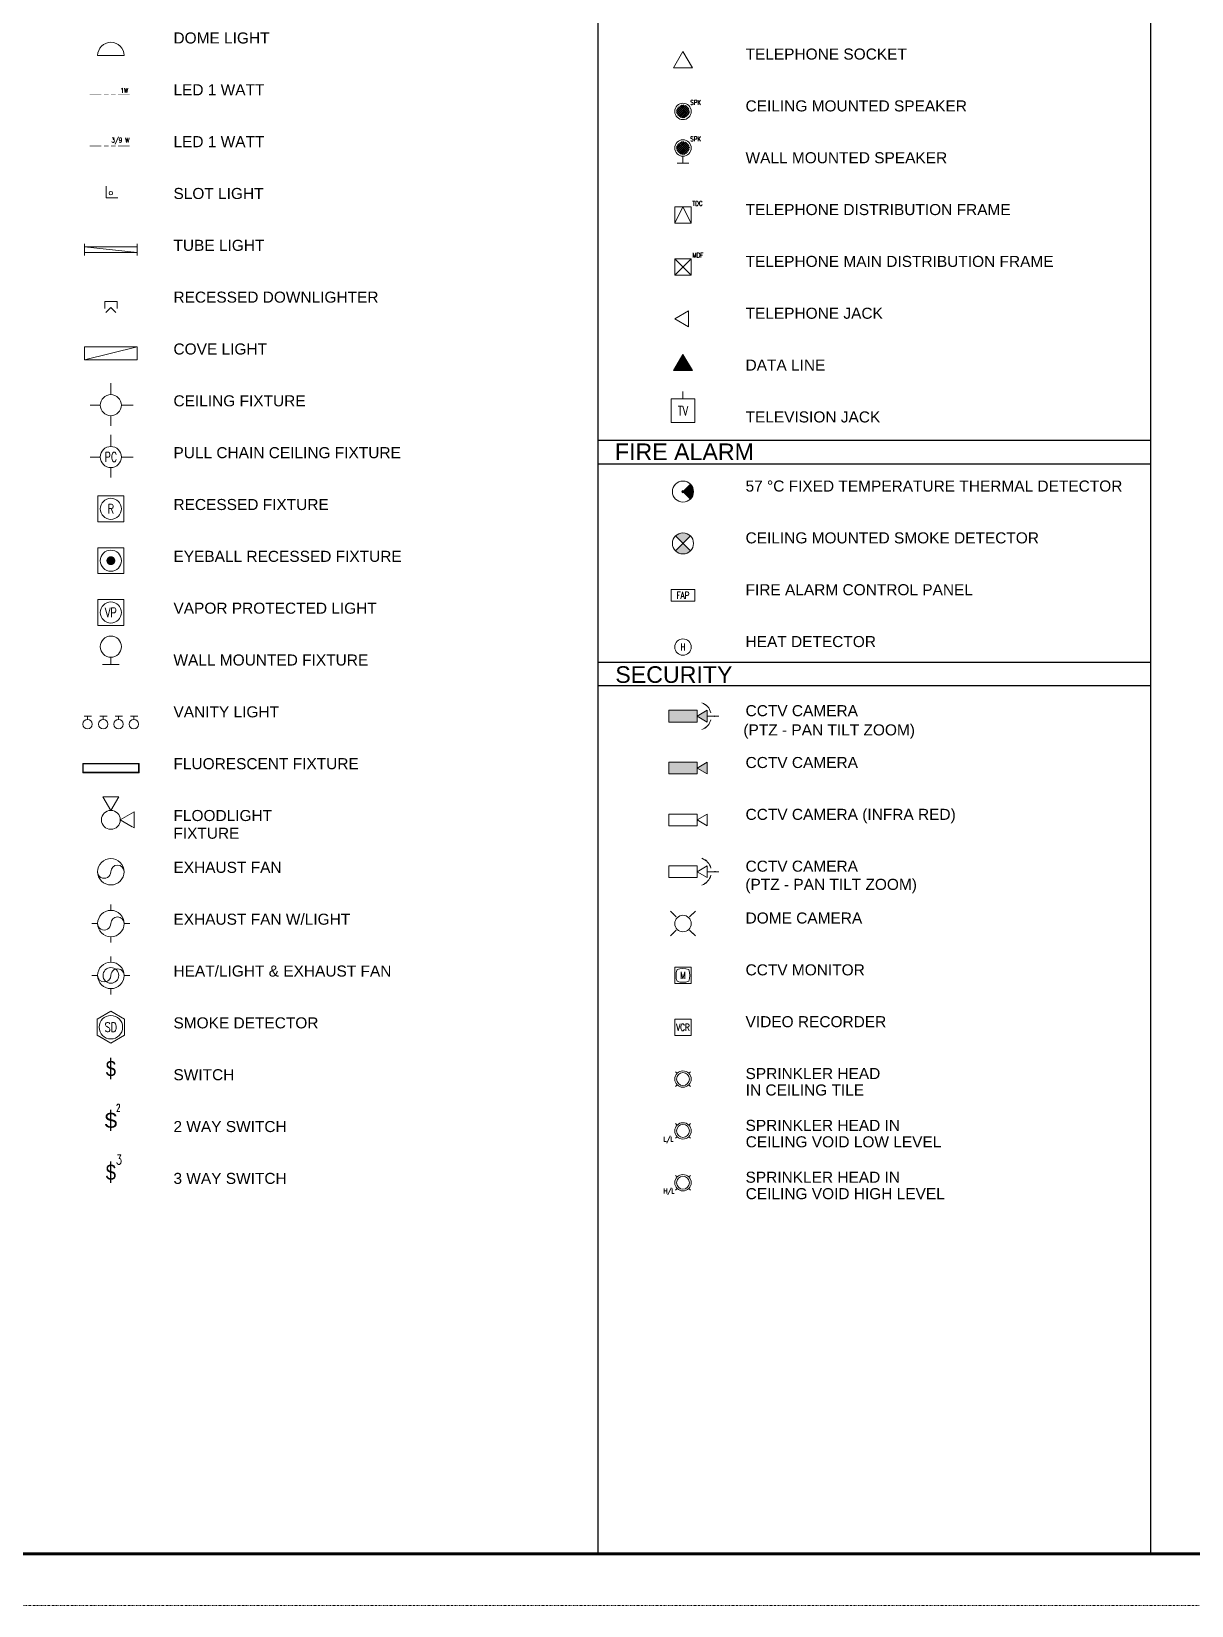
# Paper-space layout 'Symbols A0' of a CAD drawing. Header units: millimetres. Extents: x 0 to 1183, y 0 to 902.
# Drawn here: x 368 to 703.8, y 0 to 455.5 of the extents above; entities that cross this region are included whole.
import ezdxf
from ezdxf.enums import TextEntityAlignment as Align

# ---------------------------------------------------------------- set-up
doc = ezdxf.new("R2010")
doc.units = ezdxf.units.MM
doc.linetypes.add('DASHDOT', pattern=[1, 0.5, -0.25, 0, -0.25])
for name, color, linetype, lineweight in [('E-CCTV', 8, 'Continuous', 5), ('E-CCTV-IDEN', 4, 'Continuous', 5), ('E-COMM', 255, 'Continuous', 5), ('E-COMM-IDEN', 4, 'Continuous', 5), ('E-LITE', 24, 'Continuous', 5), ('E-LITE-IDEN', 4, 'Continuous', 5), ('F-FIRE', 6, 'Continuous', 9), ('F-FIRE-IDEN', 4, 'Continuous', 9), ('F-SPRN', 255, 'Continuous', 9), ('G-ANNO-TEXT', 3, 'Continuous', 15), ('G-ANNO-TTLB', 7, 'Continuous', 50), ('G-PAPR-MEDM', 6, 'Continuous', 30), ('G-PAPR-THCK', 4, 'Continuous', 100)]:
    doc.layers.add(name, color=color, linetype=linetype, lineweight=lineweight)
doc.layers.add('G-ANNO-REFR', color=253, linetype='DASHDOT', lineweight=5, plot=False)
doc.styles.add('Arial_Symbol', font='arial.ttf')
doc.styles.add('LARGE', font='arial.ttf', dxfattribs={"height": 4.8})
doc.styles.add('Medium text', font='arial.ttf', dxfattribs={"height": 3.2})
doc.styles.add('NOTES', font='arial.ttf', dxfattribs={"height": 2})
doc.styles.add('NOTES_ROMANS', font='romans.shx', dxfattribs={"width": 0.75})
doc.styles.get("Standard").update_dxf_attribs({"font": 'swissc.ttf'})
doc.styles.add('SUB-TITLE', font='swisscb.ttf')
doc.styles.add('SUB-TITLE-2', font='swissc.ttf')
doc.styles.add('TITLE', font='swisscb.ttf')

# ---------------------------------------------------------------- blocks, each defined once
blk = doc.blocks.new('SWITCH')
at = {"lineweight": -3}
blk.add_line((0, 0), (0, 9), dxfattribs=at)
blk.add_text('S', height=6.3).set_placement((0, 4.5), align=Align.MIDDLE)
blk = doc.blocks.new('3 WAY SWITCH')
at = {"lineweight": -3}
blk.add_line((0, 0), (0, 9), dxfattribs=at)
blk.add_text('S', height=6.3).set_placement((0, 4.5), align=Align.MIDDLE)
at = {"style": 'NOTES_ROMANS', "width": 0.75}
blk.add_text('3', height=4, dxfattribs=at).set_placement((2.2, 9.83), align=Align.MIDDLE_LEFT)
blk = doc.blocks.new('CEILING FIXTURE')
at = {"lineweight": -2}
for p, q in [((0, 4.49), (0, 9.43)), ((-4.56, 0), (-8.77, 0)), ((4.56, 0), (9.47, 0)), ((0, -4.49), (0, -8.76))]:
    blk.add_line(p, q, dxfattribs=at)
blk.add_circle((0, 0), 4.49, dxfattribs=at)
blk = doc.blocks.new('PULL CHAIN CEILING FIXTURE')
at = {"lineweight": -2}
for p, q in [((0, 4.49), (0, 9.43)), ((-4.56, 0), (-8.77, 0)), ((4.56, 0), (9.47, 0)), ((0, -4.49), (0, -8.76))]:
    blk.add_line(p, q, dxfattribs=at)
blk.add_circle((0, 0), 4.49, dxfattribs=at)
at = {"style": 'NOTES_ROMANS', "width": 0.75}
blk.add_text('PC', height=4, dxfattribs=at).set_placement((0, 0), align=Align.MIDDLE_CENTER)
blk = doc.blocks.new('RECESSED FIXTURE')
for p, q in [((5.49, 5.49), (-5.49, 5.49)), ((-5.49, 5.49), (-5.49, -5.49)), ((5.49, -5.49), (5.49, 5.49)), ((-5.49, -5.49), (5.49, -5.49))]:
    blk.add_line(p, q)
blk.add_circle((0, 0), 4.5)
at = {"style": 'NOTES_ROMANS', "width": 0.75}
blk.add_text('R', height=4, dxfattribs=at).set_placement((0, 0), align=Align.MIDDLE_CENTER)
blk = doc.blocks.new('EYEBALL RECESSED FIXTURE')
at = {"lineweight": -2}
blk.add_lwpolyline([(-5.49, -5.49), (5.49, -5.49), (5.49, 5.49), (-5.49, 5.49)], close=True, dxfattribs=at)
at = {"const_width": 1.88}
blk.add_lwpolyline([(-0.94, 0, 1), (0.94, 0, 1)], format="xyb", close=True, dxfattribs=at)
at = {"lineweight": -2}
blk.add_circle((0, 0), 4.5, dxfattribs=at)
blk = doc.blocks.new('VAPOR PROTECTED LIGHT')
at = {"lineweight": -2}
blk.add_lwpolyline([(-5.49, -5.49), (5.49, -5.49), (5.49, 5.49), (-5.49, 5.49)], close=True, dxfattribs=at)
blk.add_circle((0, 0), 4.5, dxfattribs=at)
at = {"style": 'NOTES_ROMANS', "width": 0.75}
blk.add_text('VP', height=4, dxfattribs=at).set_placement((0, 0), align=Align.MIDDLE_CENTER)
blk = doc.blocks.new('WALL MOUNTED FIXTURE')
at = {"lineweight": -2}
for p, q in [((-0.39, 0), (-3.5, 0)), ((-3.5, 0), (3.5, 0)), ((0, 3.04), (0, 0))]:
    blk.add_line(p, q, dxfattribs=at)
blk.add_circle((0, 7.54), 4.5, dxfattribs=at)
blk = doc.blocks.new('VANITY LIGHT')
at = {"lineweight": -2}
for p, q in [((-9.94, 0), (-11.34, 0)), ((-11.34, 0), (-8.19, 0)), ((-9.94, -1.37), (-9.94, 0)), ((-3.26, 0), (-4.66, 0)), ((-4.66, 0), (-1.51, 0)), ((-3.26, -1.37), (-3.26, 0)), ((3.26, 0), (1.86, 0)), ((1.86, 0), (5.01, 0)), ((3.26, -1.37), (3.26, 0)), ((9.78, 0), (8.38, 0)), ((8.38, 0), (11.53, 0)), ((9.78, -1.37), (9.78, 0))]:
    blk.add_line(p, q, dxfattribs=at)
at = {"lineweight": -2, "extrusion": (0, 0, -1)}
for centre in [(-9.94, -3.39), (-3.26, -3.39), (3.26, -3.39), (9.78, -3.39)]:
    blk.add_ellipse(centre, major_axis=(1.43, -1.43), ratio=1, start_param=0.785398, end_param=7.068583, dxfattribs=at)
blk = doc.blocks.new('FLUORESCENT FIXTURE')
at = {"lineweight": -2}
for points in [[(12, -2), (12, 2), (-12, 2), (-12, -2)], [(11.75, -1.75), (11.75, 1.75), (-11.75, 1.75), (-11.75, -1.75)]]:
    blk.add_lwpolyline(points, close=True, dxfattribs=at)
blk = doc.blocks.new('FLOODLIGHT FIXTURE')
blk.add_line((4.02, 0), (9.08, -2.92))
for points in [[(-3.38, 9.87), (3.38, 9.87), (0, 4.02)], [(9.87, -3.38), (9.87, 3.38), (4.02, 0)]]:
    blk.add_lwpolyline(points, close=True)
blk.add_circle((0, 0), 4.02)
blk = doc.blocks.new('EXHAUST FAN')
at = {"lineweight": -2}
for centre, major_axis, start_param, end_param in [((0, 0), (-3.9775, 3.9775), 5.49778714, 11.78097245), ((-2.8125, 0), (-1.9887, 1.9887), 0.78539816, 3.92699082), ((2.8125, 0), (-1.9887, 1.9887), 3.92699082, 7.06858347)]:
    blk.add_ellipse(centre, major_axis=major_axis, ratio=1, start_param=start_param, end_param=end_param, dxfattribs=at)
blk = doc.blocks.new('EXHAUST FAN W-LIGHT')
at = {"lineweight": -2}
for p, q in [((0, 8.13), (0, 5.62)), ((-8.12, 0.09), (-5.62, 0.09)), ((5.62, 0.09), (8.12, 0.09)), ((0, -5.62), (0, -8.08))]:
    blk.add_line(p, q, dxfattribs=at)
for centre, major_axis, start_param, end_param in [((0, 0), (-3.98, 3.98), 5.497787, 11.780972), ((-2.81, 0), (-1.99, 1.99), 0.785398, 3.926991), ((2.81, 0), (-1.99, 1.99), 3.926991, 7.068583)]:
    blk.add_ellipse(centre, major_axis=major_axis, ratio=1, start_param=start_param, end_param=end_param, dxfattribs=at)
blk = doc.blocks.new('HEAT_LIGHT & EXHAUST FAN')
at = {"lineweight": -2}
for p, q in [((0, 5.62), (0, 8.08)), ((-5.62, -0.09), (-8.12, -0.09)), ((0, -8.13), (0, -5.62)), ((8.12, -0.09), (5.62, -0.09))]:
    blk.add_line(p, q, dxfattribs=at)
blk.add_circle((0, 0), 3.34, dxfattribs=at)
for centre, major_axis, start_param, end_param in [((0, 0), (3.98, -3.98), 5.497787, 11.780972), ((-2.81, 0), (1.99, -1.99), 3.926991, 7.068583), ((2.81, 0), (1.99, -1.99), 0.785398, 3.926991)]:
    blk.add_ellipse(centre, major_axis=major_axis, ratio=1, start_param=start_param, end_param=end_param, dxfattribs=at)
blk = doc.blocks.new('SMOKE DETECTOR')
blk.add_lwpolyline([(-5.87, -3.39), (0, -6.78), (5.87, -3.39), (5.87, 3.39), (0, 6.78), (-5.87, 3.39)], close=True)
blk.add_circle((0, 0), 5)
at = {"style": 'NOTES_ROMANS', "width": 0.75}
blk.add_text('SD', height=4, dxfattribs=at).set_placement((0, 0), align=Align.MIDDLE_CENTER)
blk = doc.blocks.new('TELEPHONE JACK')
for p, q in [((5.85, 3.38), (0, 0)), ((0, 0), (5.85, -3.38)), ((5.85, -3.38), (5.85, 3.38))]:
    blk.add_line(p, q)
blk = doc.blocks.new('TELEVISION JACK')
blk.add_line((0, 10), (0, 13.17))
blk.add_lwpolyline([(-5, 0), (-5, 10), (5, 10), (5, 0)], close=True)
at = {"style": 'NOTES_ROMANS', "width": 0.75}
blk.add_text('TV', height=4, dxfattribs=at).set_placement((0, 5), align=Align.MIDDLE_CENTER)
blk = doc.blocks.new('2 WAY SWITCH')
at = {"lineweight": -3}
blk.add_line((0, 0), (0, 9), dxfattribs=at)
at = {"style": 'Arial_Symbol'}
blk.add_text('S', height=6.3, dxfattribs=at).set_placement((0, 4.5), align=Align.MIDDLE)
at = {"layer": 'E-LITE-IDEN', "style": 'NOTES_ROMANS', "width": 0.75}
blk.add_text('2', height=3, dxfattribs=at).set_placement((2.2, 9.83), align=Align.MIDDLE_LEFT)
blk = doc.blocks.new('Data Line')
h = blk.add_hatch(color=256)
h.dxf.hatch_style = 1
h.paths.add_polyline_path([(0, 6.93), (-4, 0), (4, 0)])
blk.add_lwpolyline([(0, 6.93), (-4, 0), (4, 0)], close=True)
blk = doc.blocks.new('Dome Light')
blk.add_lwpolyline([(-5.625, -5.625), (5.625, -5.625, 1)], format="xyb", close=True)
blk = doc.blocks.new('Led 1W')
at = {"const_width": 0.25}
for points in [[(0, 0), (5, 0)], [(6, 0), (8, 0)], [(9, 0), (11, 0)], [(17, 0), (12, 0)]]:
    blk.add_lwpolyline(points, dxfattribs=at)
at = {"layer": 'E-LITE-IDEN', "style": 'NOTES_ROMANS', "width": 0.75}
blk.add_text('1W', height=2, dxfattribs=at).set_placement((13.09, 0.5))
blk = doc.blocks.new('Led 3-9W')
at = {"const_width": 0.25}
for points in [[(0, 0), (5, 0)], [(6, 0), (8, 0)], [(9, 0), (11, 0)], [(17, 0), (12, 0)]]:
    blk.add_lwpolyline(points, dxfattribs=at)
at = {"layer": 'E-LITE-IDEN', "style": 'NOTES_ROMANS', "width": 0.75}
blk.add_text('3/9 W', height=2, dxfattribs=at).set_placement((9.22, 1.5))
blk = doc.blocks.new('Slot Light')
blk.add_lwpolyline([(0, 5), (0, 0), (5, 0)])
blk.add_circle((2, 2), 0.75)
blk = doc.blocks.new('Tube Light')
for p, q in [((-11.24, 2.5), (-11.24, -2.5)), ((11.24, 1.25), (-11.24, 1.25)), ((-11.24, 1.25), (11.24, -1.25)), ((11.24, 2.5), (11.24, -2.5)), ((11.24, -1.25), (-11.24, -1.25))]:
    blk.add_line(p, q)
blk = doc.blocks.new('Recessed Downlight')
for p in [(-2.12, -4.62), (2.12, -4.62)]:
    blk.add_line(p, (0, -2.5))
blk.add_lwpolyline([(2.62, -3), (2.62, 0), (-2.62, 0), (-2.62, -3)])
blk = doc.blocks.new('Cove Light')
blk.add_line((-11.24, -2.75), (11.24, 2.75))
blk.add_lwpolyline([(-11.24, -2.75), (11.24, -2.75), (11.24, 2.75), (-11.24, 2.75)], close=True)
blk = doc.blocks.new('57 °C FIXED TEMPERATURE THERMAL DETECTOR')
h = blk.add_hatch(color=256)
h.dxf.hatch_style = 1
h.paths.add_polyline_path([(4.49, 0, 0.198912), (3.17, 3.17), (0.35, 0.35, 2.414214), (0.35, -0.35), (3.17, -3.17, 0.198912)])
at = {"lineweight": -2}
for p, q in [((0.35, 0.35), (3.17, 3.17)), ((0.35, -0.35), (3.17, -3.17))]:
    blk.add_line(p, q, dxfattribs=at)
blk.add_circle((0, 0), 4.49, dxfattribs=at)
blk.add_arc((0, 0), 0.5, 45, 315)
blk = doc.blocks.new('CEILING MOUNTED SMOKE DETECTOR')
h = blk.add_hatch(color=256)
h.dxf.hatch_style = 1
h.paths.add_polyline_path([(3.17, 3.17, 0.414214), (-3.17, 3.17), (0, 0)])
h.paths.add_polyline_path([(-3.17, -3.17, 0.414214), (3.17, -3.17), (0, 0)])
at = {"lineweight": -2}
for p, q in [((-3.17, -3.17), (3.17, 3.17)), ((-3.17, 3.17), (3.17, -3.17))]:
    blk.add_line(p, q, dxfattribs=at)
blk.add_circle((0, 0), 4.49, dxfattribs=at)
blk = doc.blocks.new('C.C. T.V. CAMERA')
h = blk.add_hatch(color=256)
h.dxf.hatch_style = 1
h.paths.add_polyline_path([(12, -2.5), (12, 2.5), (0, 2.5), (0, -2.5)])
h.paths.add_polyline_path([(16.33, -2.5), (16.33, 2.5), (12, 0)])
for points in [[(0, -2.5), (12, -2.5), (12, 2.5), (0, 2.5)], [(16.33, -2.5), (16.33, 2.5), (12, 0)]]:
    blk.add_lwpolyline(points, close=True)
blk = doc.blocks.new('TELEPHONE SOCKET')
blk.add_lwpolyline([(0, 3.46), (-4, -3.46), (4, -3.46)], close=True)
blk = doc.blocks.new('CEILING MOUNTED SPEAKER')
h = blk.add_hatch()
h.set_pattern_fill('ANSI37', color=256, scale=5)
h.set_pattern_definition([(45, (-504.1049, -276.5), (-0.44194174, 0.44194174), []), (135, (-504.1049, -276.5), (-0.44194174, -0.44194174), [])])
edge = h.paths.add_edge_path()
edge.add_arc((0, 0), 2.75, 0, 360)
blk.add_circle((0, 0), 3.5)
at = {"layer": 'E-COMM-IDEN', "style": 'NOTES_ROMANS', "width": 0.75}
blk.add_text('SPK', height=2, dxfattribs=at).set_placement((3.08, 2.86))
blk = doc.blocks.new('WALL MOUNTED SPEAKER')
h = blk.add_hatch()
h.set_pattern_fill('ANSI37', color=256, scale=5)
h.set_pattern_definition([(45, (-504.1049, -270), (-0.44194174, 0.44194174), []), (135, (-504.1049, -270), (-0.44194174, -0.44194174), [])])
edge = h.paths.add_edge_path()
edge.add_arc((0, 6.5), 2.75, 0, 360)
for points in [[(-2.5, 0), (2.5, 0)], [(0, 3), (0, 0)]]:
    blk.add_lwpolyline(points)
blk.add_circle((0, 6.5), 3.5)
at = {"layer": 'E-COMM-IDEN', "style": 'NOTES_ROMANS', "width": 0.75}
blk.add_text('SPK', height=2, dxfattribs=at).set_placement((3.08, 9.36))
blk = doc.blocks.new('TELEPHONE DISTRIBUTION FRAME')
blk.add_lwpolyline([(-3.5, -3.5), (3.5, -3.5), (3.5, 3.5), (-3.5, 3.5)], close=True)
blk.add_lwpolyline([(-3.5, -3.5), (0, 3.5), (3.5, -3.5)])
at = {"layer": 'E-COMM-IDEN', "style": 'NOTES_ROMANS', "width": 0.75}
blk.add_text('TDC', height=2, dxfattribs=at).set_placement((4, 4))
blk = doc.blocks.new('TELEPHONE MAIN DISTRIBUTION FRAME')
for p, q in [((-3.5, 3.5), (3.5, -3.5)), ((3.5, 3.5), (-3.5, -3.5))]:
    blk.add_line(p, q)
blk.add_lwpolyline([(-3.5, -3.5), (3.5, -3.5), (3.5, 3.5), (-3.5, 3.5)], close=True)
at = {"layer": 'E-COMM-IDEN', "style": 'NOTES_ROMANS', "width": 0.75}
blk.add_text('MDF', height=2, dxfattribs=at).set_placement((4, 4))
blk = doc.blocks.new('CCTV CAMERA (PTZ - PAN TILT ZOOM)')
blk.add_lwpolyline([(5.67, 0), (10.67, 0)])
for start, end in [(14.30201, 70.10444), (289.89556, 345.69799)]:
    blk.add_arc((1.33, 0), 6.07, start, end)
for points in [[(4.99, 4.44), (3.4, 5.71), (5.31, 5.03)], [(8.67, 0.33), (10.67, 0), (8.67, -0.33)], [(4.99, -4.44), (3.4, -5.71), (5.31, -5.03)]]:
    blk.add_solid(points)
blk.add_blockref('C.C. T.V. CAMERA', (-10.67, 0))
blk = doc.blocks.new('HEAT DETECTOR')
blk.add_circle((0, 0), 3.5)
at = {"layer": 'F-FIRE-IDEN', "style": 'NOTES_ROMANS', "width": 0.75}
blk.add_text('H', height=3, dxfattribs=at).set_placement((0, 0), align=Align.MIDDLE_CENTER)
blk = doc.blocks.new('CCTV CAMERA (INFRA RED)')
for points in [[(0, -2.5), (12, -2.5), (12, 2.5), (0, 2.5)], [(16.33, -2.5), (16.33, 2.5), (12, 0)]]:
    blk.add_lwpolyline(points, close=True)
blk = doc.blocks.new('CCTV CAMERA INFRA RED (PTZ - PAN TILT ZOOM)')
for points in [[(0, -2.5), (12, -2.5), (12, 2.5), (0, 2.5)], [(16.33, -2.5), (16.33, 2.5), (12, 0)]]:
    blk.add_lwpolyline(points, close=True)
blk.add_lwpolyline([(16.33, 0), (21.33, 0)])
for start, end in [(14.30201, 70.10444), (289.89556, 345.69799)]:
    blk.add_arc((12, 0), 6.07, start, end)
for points in [[(15.65, 4.44), (14.07, 5.71), (15.98, 5.03)], [(19.33, 0.33), (21.33, 0), (19.33, -0.33)], [(15.65, -4.44), (14.07, -5.71), (15.98, -5.03)]]:
    blk.add_solid(points)
blk = doc.blocks.new('DOME CAMERA')
for p, q in [((-2.83, 2.83), (-5.3, 5.3)), ((2.83, 2.83), (5.3, 5.3)), ((-2.83, -2.83), (-5.3, -5.3)), ((2.83, -2.83), (5.3, -5.3))]:
    blk.add_line(p, q)
blk.add_circle((0, 0), 3.5)
for points in [[(-3.86, 4.27), (-5.3, 5.3), (-4.27, 3.86)], [(3.86, 4.27), (5.3, 5.3), (4.27, 3.86)], [(-3.86, -4.27), (-5.3, -5.3), (-4.27, -3.86)], [(3.86, -4.27), (5.3, -5.3), (4.27, -3.86)]]:
    blk.add_solid(points)
blk = doc.blocks.new('CCTV MONITOR')
blk.add_lwpolyline([(-3.5, -3.5), (3.5, -3.5), (3.5, 3.5), (-3.5, 3.5)], close=True)
for centre, start, end in [((4.52, 0), 160.41063, 199.58937), ((0, -4.52), 70.41063, 109.58937), ((-4.52, 0), 340.41063, 19.58937), ((0, 4.52), 250.41063, 289.58937)]:
    blk.add_arc(centre, 7.46, start, end)
at = {"layer": 'E-CCTV-IDEN', "style": 'NOTES_ROMANS', "width": 0.75}
blk.add_text('M', height=3, dxfattribs=at).set_placement((0, 0), align=Align.MIDDLE_CENTER)
blk = doc.blocks.new('VIDEO RECORDER')
blk.add_lwpolyline([(-3.5, -3.5), (3.5, -3.5), (3.5, 3.5), (-3.5, 3.5)], close=True)
at = {"layer": 'E-CCTV-IDEN', "style": 'NOTES_ROMANS', "width": 0.75}
blk.add_text('VCR', height=3, dxfattribs=at).set_placement((0, 0), align=Align.MIDDLE_CENTER)
blk = doc.blocks.new('SPRINKLER HEAD IN CEILING TILE')
for p, q in [((-2.47, 2.47), (-3.14, 3.14)), ((2.47, 2.47), (3.14, 3.14)), ((-2.47, -2.47), (-3.14, -3.14)), ((2.47, -2.47), (3.14, -3.14))]:
    blk.add_line(p, q)
for radius in [3.5, 2.75]:
    blk.add_circle((0, 0), radius)
blk = doc.blocks.new('SPRINKLER HEAD IN CEILING VOID LOW LEVEL')
blk.add_blockref('SPRINKLER HEAD IN CEILING TILE', (0, 0))
at = {"layer": 'E-CCTV-IDEN', "style": 'NOTES_ROMANS', "width": 0.75}
blk.add_text('L/L', height=2, dxfattribs=at).set_placement((-8.24, -4.52))
blk = doc.blocks.new('SPRINKLER HEAD IN CEILING VOID HIGH LEVEL')
blk.add_blockref('SPRINKLER HEAD IN CEILING TILE', (0, 0))
at = {"layer": 'E-CCTV-IDEN', "style": 'NOTES_ROMANS', "width": 0.75}
blk.add_text('H/L', height=2, dxfattribs=at).set_placement((-8.24, -4.52))
blk = doc.blocks.new('FIRE ALARM CONTROL PANEL')
for p, q in [((5, 2.5), (-5, 2.5)), ((-5, 2.5), (-5, -2.5)), ((5, -2.5), (5, 2.5)), ((-5, -2.5), (5, -2.5))]:
    blk.add_line(p, q)
at = {"layer": 'F-FIRE-IDEN', "style": 'NOTES_ROMANS', "width": 0.75}
blk.add_text('FAP', height=3, dxfattribs=at).set_placement((0, 0), align=Align.MIDDLE_CENTER)
blk = doc.blocks.new('*U219')
at = {"layer": 'G-ANNO-REFR'}
blk.add_lwpolyline([(0, 0), (1183, 0), (1183, 902), (0, 902)], close=True, dxfattribs=at)
at = {"layer": 'G-PAPR-THCK'}
blk.add_lwpolyline([(30, 887), (1168, 887), (1168, 15), (30, 15)], close=True, dxfattribs=at)
at = {"layer": 'G-ANNO-TEXT'}
for tag, p, height, style in [('GENERAL_NOTES_001', (1092.7, 879.93), 2, 'NOTES'), ('GENERAL_NOTES_002', (1093, 876.56), 2, 'NOTES'), ('GENERAL_NOTES_003', (1093, 873.19), 2, 'NOTES'), ('GENERAL_NOTES_004', (1093, 869.82), 2, 'NOTES'), ('GENERAL_NOTES_005', (1093, 866.46), 2, 'NOTES'), ('GENERAL_NOTES_006', (1093, 863.09), 2, 'NOTES'), ('GENERAL_NOTES_007', (1093, 859.75), 2, 'NOTES'), ('GENERAL_NOTES_008', (1092.92, 856.38), 2, 'NOTES'), ('GENERAL_NOTES_009', (1093, 853.02), 2, 'NOTES'), ('GENERAL_NOTES_010', (1093, 849.65), 2, 'NOTES'), ('GENERAL_NOTES_011', (1093, 846.28), 2, 'NOTES'), ('GENERAL_NOTES_012', (1093, 842.91), 2, 'NOTES'), ('GENERAL_NOTES_013', (1093, 839.54), 2, 'NOTES'), ('GENERAL_NOTES_014', (1093, 836.17), 2, 'NOTES'), ('GENERAL_NOTES_015', (1093, 832.8), 2, 'NOTES'), ('GENERAL_NOTES_016', (1093, 829.43), 2, 'NOTES'), ('GENERAL_NOTES_017', (1092.88, 826.07), 2, 'NOTES'), ('GENERAL_NOTES_018', (1093, 822.7), 2, 'NOTES'), ('GENERAL_NOTES_019', (1092.96, 819.33), 2, 'NOTES'), ('GENERAL_NOTES_020', (1093, 815.96), 2, 'NOTES'), ('GENERAL_NOTES_021', (1092.88, 812.59), 2, 'NOTES'), ('GENERAL_NOTES_022', (1093, 809.22), 2, 'NOTES'), ('GENERAL_NOTES_023', (1092.89, 805.85), 2, 'NOTES'), ('GENERAL_NOTES_024', (1093, 802.49), 2, 'NOTES'), ('GENERAL_NOTES_025', (1092.87, 799.12), 2, 'NOTES'), ('GENERAL_NOTES_026', (1093, 795.75), 2, 'NOTES'), ('GENERAL_NOTES_027', (1093, 792.38), 2, 'NOTES'), ('GENERAL_NOTES_028', (1093, 789.01), 2, 'NOTES'), ('GENERAL_NOTES_030', (1092.89, 782.27), 2, 'NOTES'), ('GENERAL_NOTES_029', (1093, 785.64), 2, 'NOTES'), ('GENERAL_NOTES_031', (1093, 778.9), 2, 'NOTES'), ('GENERAL_NOTES_032', (1093, 775.53), 2, 'NOTES'), ('GENERAL_NOTES_034', (1092.88, 768.8), 2, 'NOTES'), ('GENERAL_NOTES_033', (1093, 772.17), 2, 'NOTES'), ('GENERAL_NOTES_035', (1093, 765.43), 2, 'NOTES'), ('SHEET_NOTES_001', (1092.7, 745.81), 2, 'NOTES'), ('SHEET_NOTES_002', (1092.92, 742.44), 2, 'NOTES'), ('SHEET_NOTES_003', (1092.88, 739.07), 2, 'NOTES'), ('SHEET_NOTES_005', (1092.88, 732.34), 2, 'NOTES'), ('SHEET_NOTES_004', (1092.96, 735.71), 2, 'NOTES'), ('SHEET_NOTES_006', (1092.89, 728.97), 2, 'NOTES'), ('SHEET_NOTES_007', (1092.87, 725.6), 2, 'NOTES'), ('KEY_NOTES_001', (1092.7, 523), 2, 'NOTES'), ('KEY_NOTES_002', (1092.92, 519.63), 2, 'NOTES'), ('STRUCTURAL_CONSULTANT_NAME', (1092.89, 168.81), 3, 'SUB-TITLE-2'), ('STRUCTURAL_CONSULTANT_ADDRESS1', (1092.89, 164.81), 2, 'SUB-TITLE-2'), ('STRUCTURAL_CONSULTANT_ADDRESS2', (1092.89, 161.43), 2, 'SUB-TITLE-2'), ('STRUCTURAL_CONSULTANT_PHONE', (1092.89, 158.09), 2, 'SUB-TITLE-2'), ('MEP_CONSULTANT_NAME', (1092.89, 147.61), 3, 'SUB-TITLE-2'), ('MEP_CONSULTANT_ADDRESS1', (1092.89, 143.59), 2, 'SUB-TITLE-2'), ('MEP_CONSULTANT_ADDRESS2', (1092.89, 140.21), 2, 'SUB-TITLE-2'), ('MEP_CONSULTANT_PHONE', (1092.89, 136.88), 2, 'SUB-TITLE-2'), ('CLIENTNAME', (1092.89, 124.46), 3, 'SUB-TITLE-2'), ('CLIENTADDRESS1', (1092.89, 120.39), 2, 'SUB-TITLE-2'), ('CLIENTADDRESS2', (1092.89, 117.01), 2, 'SUB-TITLE-2'), ('CLIENTPHONE', (1092.89, 113.68), 2, 'SUB-TITLE-2'), ('DRAWING_NO', (1111, 71.42), 4, 'SUB-TITLE-2')]:
    blk.add_attdef(tag, p, '', height=height, dxfattribs=dict(at, style=style))
at = {"layer": 'G-ANNO-TEXT', "style": 'SUB-TITLE-2'}
for tag, p in [('REV_NO14', (1095.16, 252.81)), ('REV_DATE14', (1103.97, 252.81)), ('DRAWN_BY14', (1115.4, 252.81)), ('CHECKED_BY14', (1128.16, 252.81)), ('REV_NO13', (1095.16, 248.81)), ('REV_DATE13', (1103.97, 248.81)), ('DRAWN_BY13', (1115.4, 248.81)), ('CHECKED_BY13', (1128.16, 248.81)), ('REV_NO12', (1095.16, 244.81)), ('REV_NO11', (1095.16, 240.81)), ('REV_DATE12', (1103.97, 244.81)), ('REV_DATE11', (1103.97, 240.81)), ('DRAWN_BY12', (1115.4, 244.81)), ('DRAWN_BY11', (1115.4, 240.81)), ('CHECKED_BY12', (1128.16, 244.81)), ('CHECKED_BY11', (1128.16, 240.81)), ('REV_NO10', (1095.16, 236.81)), ('REV_DATE10', (1103.97, 236.81)), ('DRAWN_BY10', (1115.4, 236.81)), ('CHECKED_BY10', (1128.16, 236.81)), ('REV_NO9', (1095.16, 232.81)), ('REV_DATE9', (1103.97, 232.81)), ('DRAWN_BY9', (1115.4, 232.81)), ('CHECKED_BY9', (1128.16, 232.81)), ('REV_NO8', (1095.16, 228.81)), ('REV_DATE8', (1103.97, 228.81)), ('DRAWN_BY8', (1115.4, 228.81)), ('CHECKED_BY8', (1128.16, 228.81)), ('REV_NO7', (1095.16, 224.81)), ('REV_DATE7', (1103.97, 224.81)), ('DRAWN_BY7', (1115.4, 224.81)), ('CHECKED_BY7', (1128.16, 224.81)), ('REV_NO6', (1095.16, 220.81)), ('REV_DATE6', (1103.97, 220.81)), ('DRAWN_BY6', (1115.4, 220.81)), ('CHECKED_BY6', (1128.16, 220.81)), ('REV_NO5', (1095.16, 216.81)), ('REV_DATE5', (1103.97, 216.81)), ('DRAWN_BY5', (1115.4, 216.81)), ('CHECKED_BY5', (1128.16, 216.81)), ('REV_NO4', (1095.16, 212.81)), ('REV_NO3', (1095.16, 208.81)), ('REV_DATE4', (1103.97, 212.81)), ('REV_DATE3', (1103.97, 208.81)), ('DRAWN_BY4', (1115.4, 212.81)), ('DRAWN_BY3', (1115.4, 208.81)), ('CHECKED_BY4', (1128.16, 212.81)), ('CHECKED_BY3', (1128.16, 208.81)), ('REV_NO2', (1095.16, 204.81)), ('REV_DATE2', (1103.97, 204.81)), ('DRAWN_BY2', (1115.4, 204.81)), ('CHECKED_BY2', (1128.16, 204.81)), ('REV_NO1', (1095.16, 200.81)), ('REV_DATE1', (1103.97, 200.81)), ('DRAWN_BY1', (1115.4, 200.81)), ('CHECKED_BY1', (1128.16, 200.81)), ('REV_NO0', (1095.16, 196.81)), ('REV_DATE0', (1103.97, 196.81)), ('DRAWN_BY0', (1115.4, 196.81)), ('CHECKED_BY0', (1128.16, 196.81))]:
    blk.add_attdef(tag, text='', height=1.6, dxfattribs=at).set_placement(p, align=Align.MIDDLE)
for tag, p in [('REV_DESCRIPTION14', (1136.14, 252.81)), ('REV_DESCRIPTION13', (1136.14, 248.81)), ('REV_DESCRIPTION12', (1136.14, 244.81)), ('REV_DESCRIPTION11', (1136.14, 240.81)), ('REV_DESCRIPTION10', (1136.14, 236.81)), ('REV_DESCRIPTION9', (1136.14, 232.81)), ('REV_DESCRIPTION8', (1136.14, 228.81)), ('REV_DESCRIPTION7', (1136.14, 224.81)), ('REV_DESCRIPTION6', (1136.14, 220.81)), ('REV_DESCRIPTION5', (1136.14, 216.81)), ('REV_DESCRIPTION4', (1136.14, 212.81)), ('REV_DESCRIPTION3', (1136.14, 208.81)), ('REV_DESCRIPTION2', (1136.14, 204.81)), ('REV_DESCRIPTION1', (1136.14, 200.81)), ('REV_DESCRIPTION0', (1136.14, 196.81))]:
    blk.add_attdef(tag, text='', height=1.6, dxfattribs=at).set_placement(p, align=Align.MIDDLE_LEFT)
for tag, p in [('PROJECT_NAME1', (1111, 110.73)), ('PROJECT_NAME2', (1111, 106.73)), ('PROJECT_CODE', (1111, 102)), ('RELEASE', (1111, 97.57)), ('STAGE', (1111, 93.06)), ('DRAWING_TITLE', (1111, 88.56))]:
    blk.add_attdef(tag, text='', height=2.4, dxfattribs=at).set_placement(p, align=Align.TOP_LEFT)
at = {"layer": 'G-ANNO-TEXT'}
for tag, height, style, p in [('CURRENT_REV', 4, 'TITLE', (1159, 71.42)), ('DRAWN_BY', 2.4, 'SUB-TITLE-2', (1101, 62.5)), ('CHECKED_BY', 2.4, 'SUB-TITLE-2', (1120, 62.5)), ('SCALE', 2.4, 'SUB-TITLE-2', (1140, 62.5)), ('ISSUE_DATE', 2.4, 'SUB-TITLE-2', (1159, 62.5))]:
    blk.add_attdef(tag, text='', height=height, dxfattribs=dict(at, style=style)).set_placement(p, align=Align.CENTER)
at = {"layer": 'G-ANNO-TEXT', "style": 'SUB-TITLE'}
blk.add_attdef('FILE_NAME', text='', height=1.6, rotation=90, dxfattribs=at).set_placement((1169, 25.93), align=Align.TOP_LEFT)

psp = doc.layouts.new('Symbols A0')

# ---------------------------------------------------------------- linework, layer by layer
at = {"layer": 'G-PAPR-MEDM'}
for p, q in [((692, 887), (692, 15)), ((532, 867.01), (532, 15)), ((532, 337.2), (692, 337.2)), ((532, 330.4), (692, 330.4)), ((532, 272.98), (692, 272.98)), ((532, 266.18), (692, 266.18))]:
    psp.add_line(p, q, dxfattribs=at)

# ---------------------------------------------------------------- block references
at = {"layer": 'E-CCTV', "xscale": 0.6794554381932817, "yscale": 0.6794554381932817, "zscale": 0.6794554381932817}
for name, p in [('CCTV CAMERA (PTZ - PAN TILT ZOOM)', (559.79, 257.34)), ('C.C. T.V. CAMERA', (552.55, 242.34)), ('CCTV CAMERA (INFRA RED)', (552.55, 227.34)), ('CCTV CAMERA INFRA RED (PTZ - PAN TILT ZOOM)', (552.55, 212.34)), ('DOME CAMERA', (556.62, 197.34)), ('CCTV MONITOR', (556.62, 182.34)), ('VIDEO RECORDER', (556.62, 167.34))]:
    psp.add_blockref(name, p, dxfattribs=at)
at = {"layer": 'E-COMM', "xscale": 0.6794554381932817, "yscale": 0.6794554381932817, "zscale": 0.6794554381932817}
for name, p in [('TELEPHONE SOCKET', (556.62, 447.34)), ('CEILING MOUNTED SPEAKER', (556.62, 432.34)), ('WALL MOUNTED SPEAKER', (556.62, 417.34)), ('TELEPHONE DISTRIBUTION FRAME', (556.62, 402.34)), ('TELEPHONE MAIN DISTRIBUTION FRAME', (556.62, 387.34)), ('TELEPHONE JACK', (554.23, 372.34)), ('Data Line', (556.62, 357.34)), ('TELEVISION JACK', (556.62, 342.34))]:
    psp.add_blockref(name, p, dxfattribs=at)
at = {"layer": 'E-LITE', "xscale": 0.6794554381932817, "yscale": 0.6794554381932817, "zscale": 0.6794554381932817}
for name, p in [('Dome Light', (391.02, 452.34)), ('Led 1W', (384.91, 437.34)), ('Led 3-9W', (384.91, 422.34)), ('Slot Light', (389.67, 407.34)), ('Tube Light', (391.02, 392.34)), ('Recessed Downlight', (391.02, 377.34)), ('Cove Light', (391.02, 362.34)), ('CEILING FIXTURE', (391.02, 347.34)), ('PULL CHAIN CEILING FIXTURE', (391.02, 332.34)), ('RECESSED FIXTURE', (391.02, 317.34)), ('EYEBALL RECESSED FIXTURE', (391.02, 302.34)), ('VAPOR PROTECTED LIGHT', (391.02, 287.34)), ('WALL MOUNTED FIXTURE', (391.02, 272.34)), ('VANITY LIGHT', (391.02, 257.34)), ('FLUORESCENT FIXTURE', (391.02, 242.34)), ('FLOODLIGHT FIXTURE', (391.02, 227.34)), ('EXHAUST FAN', (391.02, 212.34)), ('EXHAUST FAN W-LIGHT', (391.02, 197.34)), ('HEAT_LIGHT & EXHAUST FAN', (391.02, 182.34)), ('SMOKE DETECTOR', (391.02, 167.34)), ('SWITCH', (391.02, 152.34)), ('2 WAY SWITCH', (391.02, 137.34)), ('3 WAY SWITCH', (391.02, 122.34))]:
    psp.add_blockref(name, p, dxfattribs=at)
at = {"layer": 'F-FIRE', "xscale": 0.6794554381932817, "yscale": 0.6794554381932817, "zscale": 0.6794554381932817}
for name, p in [('57 °C FIXED TEMPERATURE THERMAL DETECTOR', (556.62, 322.34)), ('CEILING MOUNTED SMOKE DETECTOR', (556.62, 307.34)), ('FIRE ALARM CONTROL PANEL', (556.62, 292.34)), ('HEAT DETECTOR', (556.62, 277.34))]:
    psp.add_blockref(name, p, dxfattribs=at)
at = {"layer": 'F-SPRN', "xscale": 0.6794554381932817, "yscale": 0.6794554381932817, "zscale": 0.6794554381932817}
for name, p in [('SPRINKLER HEAD IN CEILING TILE', (556.62, 152.34)), ('SPRINKLER HEAD IN CEILING VOID LOW LEVEL', (556.62, 137.34)), ('SPRINKLER HEAD IN CEILING VOID HIGH LEVEL', (556.62, 122.34))]:
    psp.add_blockref(name, p, dxfattribs=at)
at = {"layer": 'G-ANNO-TTLB'}
psp.add_blockref('*U219', (0, 0), dxfattribs=at)

# ---------------------------------------------------------------- texts
at = {"layer": 'G-ANNO-TEXT'}
for s, height, style, p in [('DOME LIGHT', 3.2, 'Medium text', (409.14, 452)), ('TELEPHONE SOCKET', 3.2, 'Medium text', (574.74, 447.34)), ('LED 1 WATT', 3.2, 'Medium text', (409.14, 437)), ('CEILING MOUNTED SPEAKER', 3.2, 'Medium text', (574.74, 432.34)), ('LED 1 WATT', 3.2, 'Medium text', (409.14, 422)), ('WALL MOUNTED SPEAKER', 3.2, 'Medium text', (574.74, 417.34)), ('SLOT LIGHT', 3.2, 'Medium text', (409.14, 407)), ('TELEPHONE DISTRIBUTION FRAME', 3.2, 'Medium text', (574.74, 402.34)), ('TUBE LIGHT', 3.2, 'Medium text', (409.14, 392)), ('TELEPHONE MAIN DISTRIBUTION FRAME', 3.2, 'Medium text', (574.74, 387.34)), ('RECESSED DOWNLIGHTER', 3.2, 'Medium text', (409.14, 377)), ('TELEPHONE JACK', 3.2, 'Medium text', (574.74, 372.34)), ('COVE LIGHT', 3.2, 'Medium text', (409.14, 362)), ('DATA LINE', 3.2, 'Medium text', (574.74, 357.34)), ('CEILING FIXTURE', 3.2, 'Medium text', (409.14, 347)), ('TELEVISION JACK', 3.2, 'Medium text', (574.74, 342.34)), ('PULL CHAIN CEILING FIXTURE', 3.2, 'Medium text', (409.14, 332)), ('FIRE ALARM', 4.8, 'LARGE', (536.92, 331.46)), ('57 °C FIXED TEMPERATURE THERMAL DETECTOR', 3.2, 'Medium text', (574.74, 322.34)), ('RECESSED FIXTURE', 3.2, 'Medium text', (409.14, 317)), ('CEILING MOUNTED SMOKE DETECTOR', 3.2, 'Medium text', (574.74, 307.34)), ('EYEBALL RECESSED FIXTURE', 3.2, 'Medium text', (409.14, 302)), ('FIRE ALARM CONTROL PANEL', 3.2, 'Medium text', (574.74, 292.34)), ('VAPOR PROTECTED LIGHT', 3.2, 'Medium text', (409.14, 287)), ('HEAT DETECTOR', 3.2, 'Medium text', (574.74, 277.34)), ('WALL MOUNTED FIXTURE', 3.2, 'Medium text', (409.14, 272)), ('SECURITY', 4.8, 'LARGE', (537.04, 266.99)), ('VANITY LIGHT', 3.2, 'Medium text', (409.14, 257)), ('CCTV CAMERA', 3.2, 'Medium text', (574.74, 257.34)), ('(PTZ - PAN TILT ZOOM)', 3.2, 'Medium text', (574.11, 251.78)), ('FLUORESCENT FIXTURE', 3.2, 'Medium text', (409.14, 242)), ('CCTV CAMERA', 3.2, 'Medium text', (574.74, 242.34)), ('FLOODLIGHT', 3.2, 'Medium text', (409.14, 227)), ('CCTV CAMERA (INFRA RED)', 3.2, 'Medium text', (574.74, 227.34)), ('FIXTURE', 3.2, 'Medium text', (409.11, 221.88)), ('EXHAUST FAN', 3.2, 'Medium text', (409.14, 212)), ('CCTV CAMERA', 3.2, 'Medium text', (574.74, 212.34)), ('(PTZ - PAN TILT ZOOM)', 3.2, 'Medium text', (574.68, 207.08)), ('DOME CAMERA', 3.2, 'Medium text', (574.74, 197.34)), ('EXHAUST FAN W/LIGHT', 3.2, 'Medium text', (409.14, 197)), ('HEAT/LIGHT & EXHAUST FAN', 3.2, 'Medium text', (409.14, 182)), ('CCTV MONITOR', 3.2, 'Medium text', (574.74, 182.34)), ('SMOKE DETECTOR', 3.2, 'Medium text', (409.14, 167)), ('VIDEO RECORDER', 3.2, 'Medium text', (574.74, 167.34)), ('SWITCH', 3.2, 'Medium text', (409.14, 152)), ('SPRINKLER HEAD', 3.2, 'Medium text', (574.74, 152.34)), ('IN CEILING TILE', 3.2, 'Medium text', (574.78, 147.58)), ('2 WAY SWITCH', 3.2, 'Medium text', (409.14, 137)), ('SPRINKLER HEAD IN', 3.2, 'Medium text', (574.74, 137.34)), ('CEILING VOID LOW LEVEL', 3.2, 'Medium text', (574.78, 132.58)), ('3 WAY SWITCH', 3.2, 'Medium text', (409.14, 122)), ('SPRINKLER HEAD IN', 3.2, 'Medium text', (574.74, 122.34)), ('CEILING VOID HIGH LEVEL', 3.2, 'Medium text', (574.78, 117.58))]:
    psp.add_text(s, height=height, dxfattribs=dict(at, style=style)).set_placement(p)

doc.saveas('drawing.dxf')
